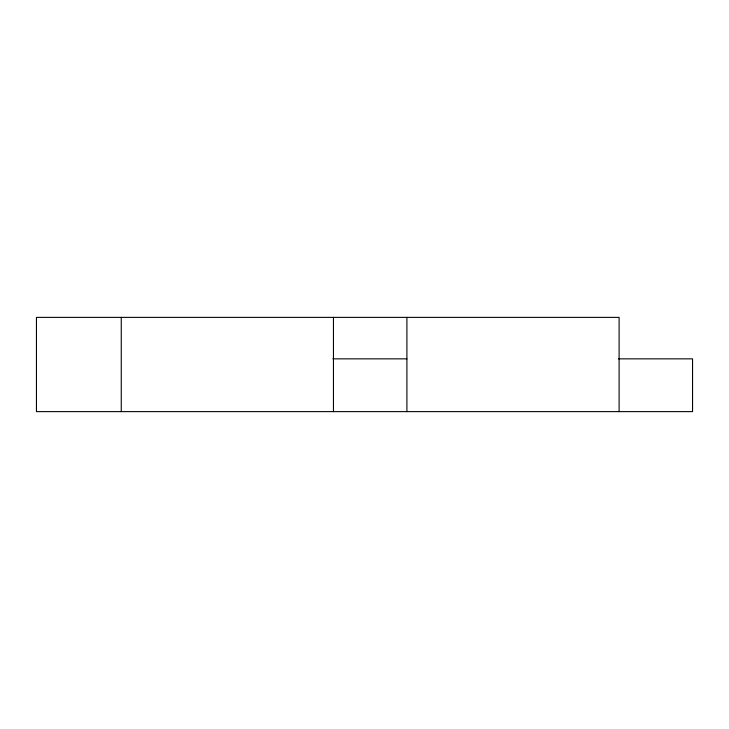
<?xml version="1.0" encoding="UTF-8"?>
<svg xmlns="http://www.w3.org/2000/svg" width="729" height="729" viewBox="0 0 729 729"><rect width="100%" height="100%" fill="white"/><g stroke="black" fill="none" stroke-linecap="round" stroke-linejoin="round"><path stroke-width="1.09" d="M332.861 358.85L406.91 358.85M618.502 358.85L692.55 358.85L692.55 411.621L36.45 411.621L36.45 317.379L619.103 317.379L619.103 411.621M406.91 317.379L406.91 411.621M333.454 317.379L333.454 411.621M121.26 317.379L121.26 411.621"/></g></svg>
